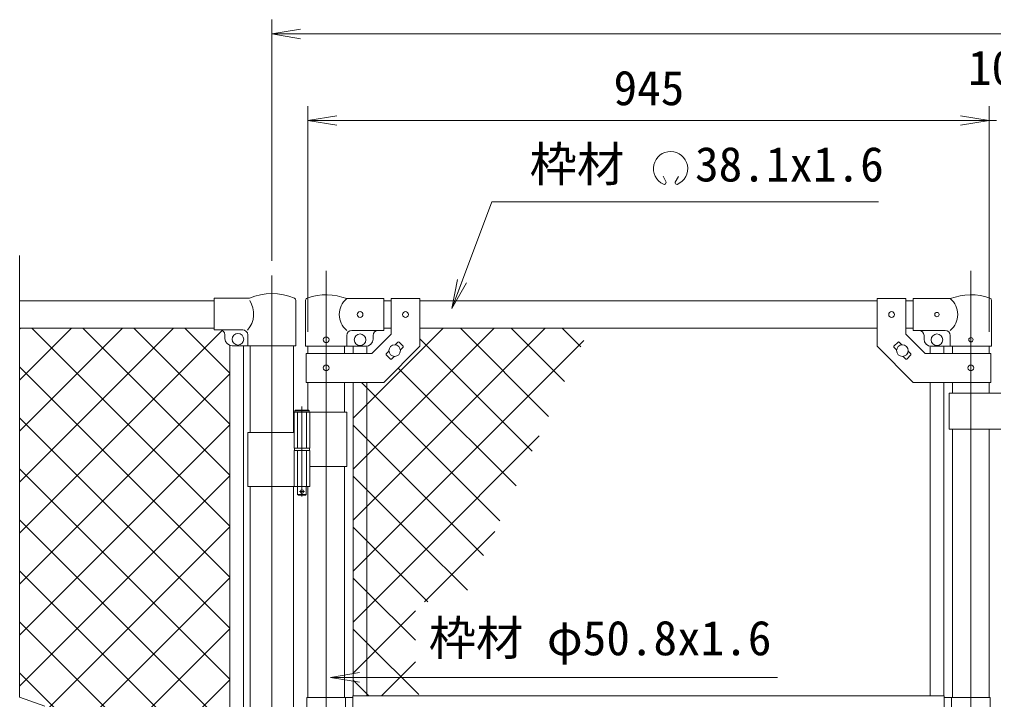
# Model space of a CAD drawing. Units: millimetres, scale not verified. Extents: x -4200 to 4200, y -2970 to 2970.
# Drawn here: x -108 to 1243, y 609 to 1552 of the extents above; entities that cross this region are included whole.
import ezdxf
from ezdxf.enums import TextEntityAlignment as Align

# ---------------------------------------------------------------- set-up
doc = ezdxf.new("R2010")
doc.units = ezdxf.units.MM
doc.header["$LTSCALE"] = 20
doc.linetypes.add('DASHED', pattern=[7.5, 6, -1.5])
doc.linetypes.add('USER1', pattern=[50.8, 31.75, -6.35, 6.35, -6.35])
for name, color, linetype, lineweight in [('0-1_D-BMK', 2, 'USER1', 13), ('0-2_D-STR1', 1, 'Continuous', 18), ('0-3_D-STR3', 3, 'Continuous', 13), ('0-4_D-STR-DIM', 7, 'Continuous', 9), ('0-5_0', 3, 'Continuous', 18), ('0-6_D-STR-TXT', 7, 'Continuous', 9), ('0-7_D-STR2', 7, 'Continuous', 9)]:
    doc.layers.add(name, color=color, linetype=linetype, lineweight=lineweight)
doc.styles.add('ＭＳ ゴシック', font='')
doc.styles.get('ＭＳ ゴシック').set_extended_font_data('MS Gothic')

# ---------------------------------------------------------------- blocks, each defined once
blk = doc.blocks.new('_Open')
at = {"layer": '0-5_0', "color": 7, "lineweight": 9}
blk.add_line((-20, 3.33), (0, 0), dxfattribs=at)
blk.add_lwpolyline([(-20, -3.33), (0, 0), (-20, 0)], dxfattribs=at)

msp = doc.modelspace()

# ---------------------------------------------------------------- linework, layer by layer
at = {"layer": '0-1_D-BMK'}
for p, q in [((317.71, 1203.33), (317.71, -35.07)), ((1211.91, 1203.33), (1211.91, -35.07)), ((242.31, 1196.83), (242.31, -119.81)), ((284.15, 1015.01), (284.15, 890.13)), ((287.78, 897.09), (280.53, 897.09))]:
    msp.add_line(p, q, dxfattribs=at)
at = {"layer": '0-2_D-STR1'}
for p, q in [((162.31, 1161.59), (-107.69, 1161.59)), ((397.71, 1161.59), (407.71, 1161.59)), ((447.71, 1161.59), (1081.91, 1161.59)), ((1121.91, 1161.59), (1131.91, 1161.59)), ((162.31, 1123.59), (-107.69, 1123.59)), ((397.71, 1123.59), (407.71, 1123.59)), ((447.71, 1123.59), (1081.91, 1123.59)), ((1121.91, 1123.59), (1131.91, 1123.59)), ((212.06, 1099.29), (212.06, 979.09)), ((272.56, 1099.29), (272.56, 979.09)), ((292.31, 1098.59), (292.31, 1088.54)), ((343.11, 1098.59), (343.11, 1088.54)), ((1186.51, 1098.59), (1186.51, 1088.54)), ((1237.31, 1098.59), (1237.31, 1088.54)), ((292.31, 1048.54), (292.31, 1010.09)), ((343.11, 1048.54), (343.11, 1007.09)), ((1186.51, 1048.54), (1186.51, 1033.54)), ((1237.31, 1048.54), (1237.31, 1033.54)), ((1186.51, 983.54), (1186.51, 611.59)), ((1237.31, 983.54), (1237.31, 611.59)), ((343.11, 932.09), (343.11, 611.59)), ((212.06, 904.09), (212.06, 597.09)), ((272.56, 904.09), (272.56, 597.09)), ((292.31, 904.09), (292.31, 611.59))]:
    msp.add_line(p, q, dxfattribs=at)
at = {"layer": '0-3_D-STR3'}
for p, q in [((162.31, 1121.29), (162.31, 1165.29)), ((211.18, 1165.29), (162.31, 1165.29)), ((275.71, 1162.15), (275.71, 1099.29)), ((289.16, 1098.59), (289.16, 1162.29)), ((397.71, 1164.59), (346.26, 1164.59)), ((397.71, 1164.59), (397.71, 1120.59)), ((407.71, 1164.79), (407.71, 1115.11)), ((407.71, 1164.79), (447.71, 1164.79)), ((447.71, 1164.79), (447.71, 1098.54)), ((1081.91, 1164.79), (1081.91, 1098.54)), ((1121.91, 1164.79), (1081.91, 1164.79)), ((1121.91, 1164.79), (1121.91, 1115.11)), ((1131.91, 1164.59), (1183.36, 1164.59)), ((1131.91, 1164.59), (1131.91, 1120.59)), ((1240.46, 1098.59), (1240.46, 1162.29)), ((201.91, 1121.29), (162.31, 1121.29)), ((177.31, 1109.29), (177.31, 1114.29)), ((208.91, 1114.29), (208.91, 1099.29)), ((346.26, 1098.59), (346.26, 1113.59)), ((397.71, 1120.59), (353.26, 1120.59)), ((381.14, 1088.54), (407.71, 1115.11)), ((382.71, 1113.59), (382.71, 1108.59)), ((1148.48, 1088.54), (1121.91, 1115.11)), ((1131.91, 1120.59), (1176.36, 1120.59)), ((1146.91, 1113.59), (1146.91, 1108.59)), ((1183.36, 1098.59), (1183.36, 1113.59)), ((183.96, 597.09), (183.96, 1099.87)), ((275.71, 1099.29), (187.31, 1099.29)), ((202.96, 597.09), (202.96, 1099.29)), ((289.16, 1098.59), (346.26, 1098.59)), ((346.26, 1098.59), (372.71, 1098.59)), ((355.21, 1098.59), (355.21, 1088.54)), ((374.21, 1098.59), (374.21, 1088.54)), ((413.59, 1100.5), (417.31, 1104.21)), ((418.72, 1104.21), (424.38, 1098.55)), ((420.66, 1093.42), (424.38, 1097.14)), ((1110.9, 1104.21), (1105.24, 1098.55)), ((1108.96, 1093.42), (1105.24, 1097.14)), ((1116.03, 1100.5), (1112.32, 1104.21)), ((1155.41, 1098.59), (1155.41, 1088.54)), ((1183.36, 1098.59), (1156.91, 1098.59)), ((1174.41, 1098.59), (1174.41, 1088.54)), ((1240.46, 1098.59), (1183.36, 1098.59)), ((290.01, 1088.54), (381.14, 1088.54)), ((290.01, 1088.54), (290.01, 1048.54)), ((401.04, 1087.95), (404.76, 1091.66)), ((401.04, 1086.53), (406.7, 1080.88)), ((408.12, 1080.88), (411.83, 1084.59)), ((1121.51, 1080.88), (1117.79, 1084.59)), ((1128.58, 1086.53), (1122.92, 1080.88)), ((1128.58, 1087.95), (1124.86, 1091.66)), ((1239.61, 1088.54), (1148.48, 1088.54)), ((1239.61, 1088.54), (1239.61, 1048.54)), ((355.21, 1048.54), (355.21, 614.09)), ((374.21, 1048.54), (374.21, 614.09)), ((1155.41, 1048.54), (1155.41, 614.09)), ((1174.41, 1048.54), (1174.41, 614.09)), ((1301.71, 1033.54), (1181.71, 1033.54)), ((1181.71, 1033.54), (1181.71, 983.54)), ((273.35, 1007.09), (273.35, 957.09)), ((346.26, 1007.09), (273.35, 1007.09)), ((274.15, 1009.09), (275.15, 1010.09)), ((274.15, 1009.09), (274.15, 1007.09)), ((274.15, 1009.09), (294.15, 1009.09)), ((293.15, 1010.09), (275.15, 1010.09)), ((294.95, 1007.09), (294.95, 957.09)), ((346.26, 1007.09), (346.26, 932.09)), ((273.35, 979.09), (209.01, 979.09)), ((209.01, 979.09), (209.01, 904.09)), ((1301.71, 983.54), (1181.71, 983.54)), ((294.95, 957.09), (273.35, 957.09)), ((294.95, 954.09), (273.35, 954.09)), ((273.35, 954.09), (273.35, 904.09)), ((273.65, 957.09), (273.65, 954.09)), ((294.65, 954.09), (273.65, 954.09)), ((294.65, 957.09), (294.65, 954.09)), ((294.95, 954.09), (294.95, 904.09)), ((346.26, 932.09), (295.06, 932.09)), ((294.95, 904.09), (209.01, 904.09)), ((279.15, 892.09), (278.15, 893.09)), ((289.15, 892.09), (279.15, 892.09)), ((289.15, 892.09), (290.15, 893.09)), ((290.15, 904.09), (290.15, 893.09)), ((290.71, 611.59), (290.71, 561.59)), ((290.71, 611.59), (354.81, 611.59)), ((344.71, 611.59), (344.71, 561.59)), ((1174.81, 614.09), (354.81, 614.09)), ((354.81, 559.09), (354.81, 614.09)), ((1174.81, 593.09), (1174.81, 614.09)), ((1238.91, 611.59), (1174.81, 611.59)), ((1184.91, 611.59), (1184.91, 593.09)), ((1238.91, 611.59), (1238.91, 593.09))]:
    msp.add_line(p, q, dxfattribs=at)
at = {"layer": '0-3_D-STR3', "linetype": 'DASHED'}
for p, q in [((277.85, 1007.09), (277.85, 957.09)), ((290.45, 1007.09), (290.45, 957.09)), ((277.85, 954.09), (277.85, 904.09)), ((290.45, 954.09), (290.45, 904.09))]:
    msp.add_line(p, q, dxfattribs=at)
at = {"layer": '0-3_D-STR3'}
for points in [[(290.01, 1048.54), (397.71, 1048.54), (447.71, 1098.54)], [(1239.61, 1048.54), (1131.91, 1048.54), (1081.91, 1098.54)], [(293.15, 1010.09), (294.15, 1009.09), (294.15, 1007.09)], [(278.15, 904.09), (278.15, 893.09), (290.15, 893.09)]]:
    msp.add_lwpolyline(points, dxfattribs=at)
for centre, radius in [((364.71, 1142.59), 4), ((427.71, 1142.54), 4), ((1101.91, 1142.54), 4), ((1164.91, 1142.59), 3), ((195.31, 1108.29), 8), ((317.71, 1107.59), 4), ((364.71, 1107.59), 8), ((1164.91, 1107.59), 8), ((1211.91, 1107.59), 3), ((412.71, 1092.54), 8), ((1116.91, 1092.54), 8), ((317.71, 1068.54), 4), ((1211.91, 1068.54), 4), ((284.15, 897.09), 2.5)]:
    msp.add_circle(centre, radius, dxfattribs=at)
for centre, radius, start, end in [((242.31, 1091.6), 80, 66.89371, 112.90125), ((272.41, 1162.15), 3.3, 0, 66.89371), ((292.46, 1162.29), 3.3, 109.22051, 180), ((317.71, 1089.86), 80, 69.0916, 109.22051), ((364.46, 1142.59), 28.55, 129.59418, 230.40582), ((1211.91, 1089.86), 80, 70.77949, 110.9084), ((1165.17, 1142.59), 28.55, 309.59418, 50.40582), ((1237.16, 1162.29), 3.3, 0, 70.77949), ((183.78, 1143.35), 33.4, 317.7041, 33.64086), ((170.31, 1114.29), 7, 0, 90), ((187.31, 1109.29), 10, 180, 270), ((201.91, 1114.29), 7, 0, 90), ((353.26, 1113.59), 7, 90, 180), ((372.71, 1108.59), 10, 270, 0), ((389.71, 1113.59), 7, 90, 180), ((1139.91, 1113.59), 7, 0, 90), ((1156.91, 1108.59), 10, 180, 270), ((1176.36, 1113.59), 7, 0, 90), ((418.01, 1103.5), 1, 45, 135), ((423.67, 1097.85), 1, 315, 45), ((1105.95, 1097.85), 1, 135, 225), ((1111.61, 1103.5), 1, 45, 135), ((401.75, 1087.24), 1, 135, 225), ((407.41, 1081.58), 1, 225, 315), ((1122.21, 1081.58), 1, 225, 315), ((1127.87, 1087.24), 1, 315, 45)]:
    msp.add_arc(centre, radius, start, end, dxfattribs=at)
at = {"layer": '0-4_D-STR-DIM'}
for p, q in [((242.31, 1216.83), (242.31, 1551.59)), ((282.31, 1531.59), (2202.31, 1531.59)), ((292.31, 1118.59), (292.31, 1431.59)), ((1237.31, 1118.59), (1237.31, 1431.59)), ((1237.31, 1118.59), (1237.31, 1431.59)), ((1197.31, 1411.59), (332.31, 1411.59)), ((1197.31, 1411.59), (1157.31, 1411.59)), ((1237.31, 1411.59), (1247.31, 1411.59)), ((-107.69, 612.25), (-107.69, 1224.59)), ((-72.45, 599.42), (-107.69, 612.25))]:
    msp.add_line(p, q, dxfattribs=at)
at = {"layer": '0-6_D-STR-TXT'}
for p, q in [((789.1, 1325.98), (785.27, 1334.18)), ((801.68, 1325.97), (806.21, 1333.81))]:
    msp.add_line(p, q, dxfattribs=at)
for points in [[(1083.64, 1298.69), (547.44, 1298.69), (492.88, 1153.03)], [(943.7, 639.57), (522.87, 639.57), (325.72, 639.57)]]:
    msp.add_lwpolyline(points, dxfattribs=at)
for centre, radius, start, end in [((795.39, 1344.86), 23.75, 292.92895, 245.65759), ((786.64, 1325.52), 2.5, 245.55066, 10.6575), ((804.14, 1325.51), 2.5, 169.34241, 276.63708)]:
    msp.add_arc(centre, radius, start, end, dxfattribs=at)
at = {"layer": '0-7_D-STR2'}
for p, q in [((-107.69, 1122.22), (-106.31, 1123.59)), ((-107.69, 1051.51), (-35.6, 1123.59)), ((-107.69, 980.8), (35.11, 1123.59)), ((-107.69, 910.09), (105.82, 1123.59)), ((183.96, 849.02), (-90.61, 1123.59)), ((183.96, 919.73), (-19.9, 1123.59)), ((183.96, 990.45), (50.81, 1123.59)), ((183.96, 1061.16), (121.52, 1123.59)), ((447.71, 1091.43), (479.88, 1123.59)), ((447.71, 1020.72), (550.59, 1123.59)), ((447.71, 950.01), (621.3, 1123.59)), ((626.01, 1001.4), (503.81, 1123.59)), ((648.5, 1049.62), (574.52, 1123.59)), ((670.98, 1097.85), (645.23, 1123.59)), ((-107.69, 839.38), (173.46, 1120.52)), ((603.52, 953.18), (447.71, 1108.98)), ((447.71, 879.3), (675.11, 1106.69)), ((374.21, 1017.93), (447.71, 1091.43)), ((183.96, 778.31), (-107.69, 1069.96)), ((-107.69, 768.66), (183.96, 1060.31)), ((355.21, 998.93), (374.21, 1017.93)), ((374.21, 947.22), (447.71, 1020.72)), ((183.96, 707.6), (-107.69, 999.25)), ((-107.69, 697.95), (183.96, 989.6)), ((374.21, 970.35), (355.21, 989.35)), ((447.71, 808.59), (613.32, 974.2)), ((447.71, 896.85), (374.21, 970.35)), ((355.21, 928.22), (374.21, 947.22)), ((374.21, 876.51), (447.71, 950.01)), ((183.96, 636.89), (-107.69, 928.54)), ((-107.69, 627.24), (183.96, 918.89)), ((374.21, 899.64), (355.21, 918.64)), ((447.71, 826.14), (374.21, 899.64)), ((536.06, 808.5), (447.71, 896.85)), ((374.21, 805.8), (447.71, 879.3)), ((355.21, 857.51), (374.21, 876.51)), ((160.31, 589.83), (-107.69, 857.83)), ((-77.63, 586.59), (183.96, 848.18)), ((454.18, 744.35), (551.54, 841.71)), ((513.57, 760.28), (447.71, 826.14)), ((355.21, 786.8), (374.21, 805.8)), ((374.21, 735.09), (447.71, 808.59)), ((92.84, 586.59), (-107.69, 787.12)), ((-6.92, 586.59), (183.96, 777.47)), ((355.21, 716.09), (374.21, 735.09)), ((22.13, 586.59), (-107.69, 716.41)), ((63.79, 586.59), (183.96, 706.76)), ((394.64, 614.09), (441.41, 660.87)), ((-48.58, 586.59), (-107.69, 645.7)), ((134.51, 586.59), (183.96, 636.05))]:
    msp.add_line(p, q, dxfattribs=at)
for points in [[(581.03, 904.95), (447.71, 1038.27), (417.58, 1068.41)], [(558.55, 856.73), (447.71, 967.56), (374.21, 1041.06), (366.73, 1048.54)], [(458.8, 744.35), (447.71, 755.43), (374.21, 828.93), (355.21, 847.93)], [(441.41, 691.02), (374.21, 758.22), (355.21, 777.22)], [(355.21, 645.38), (374.21, 664.38), (441.41, 731.58)], [(446.11, 615.61), (374.21, 687.51), (355.21, 706.51)], [(376.92, 614.09), (374.21, 616.8), (355.21, 635.8)]]:
    msp.add_lwpolyline(points, dxfattribs=at)

# ---------------------------------------------------------------- block references
at = {"layer": '0-4_D-STR-DIM', "xscale": 2, "yscale": 2, "rotation": 180}
for p in [(242.31, 1531.59), (292.31, 1411.59)]:
    msp.add_blockref('_Open', p, dxfattribs=at)
at = {"layer": '0-4_D-STR-DIM', "xscale": 2, "yscale": 2}
msp.add_blockref('_Open', (1237.31, 1411.59), dxfattribs=at)
msp.add_blockref('_Open', (1237.31, 1411.59), dxfattribs=at)
at = {"layer": '0-6_D-STR-TXT', "xscale": 2, "yscale": 2}
for p, rotation in [((492.17, 1151.15), 249.46512), ((323.72, 639.57), 180)]:
    msp.add_blockref('_Open', p, dxfattribs=dict(at, rotation=rotation))

# ---------------------------------------------------------------- texts
at = {"layer": '0-4_D-STR-DIM', "style": 'ＭＳ ゴシック'}
for s, p in [('10', (1207.91, 1446.34)), ('945', (716.34, 1418.34))]:
    msp.add_text(s, height=48.09, dxfattribs=at).set_placement(p, align=Align.BOTTOM_LEFT)
at = {"layer": '0-6_D-STR-TXT', "style": 'ＭＳ ゴシック'}
for s, p in [('枠材 \u300038.1x1.6', (599.88, 1312.54)), ('枠材 φ50.8x1.6', (459.94, 655.71))]:
    msp.add_text(s, height=48.09, dxfattribs=at).set_placement(p, align=Align.BOTTOM_LEFT)

doc.saveas('drawing.dxf')
